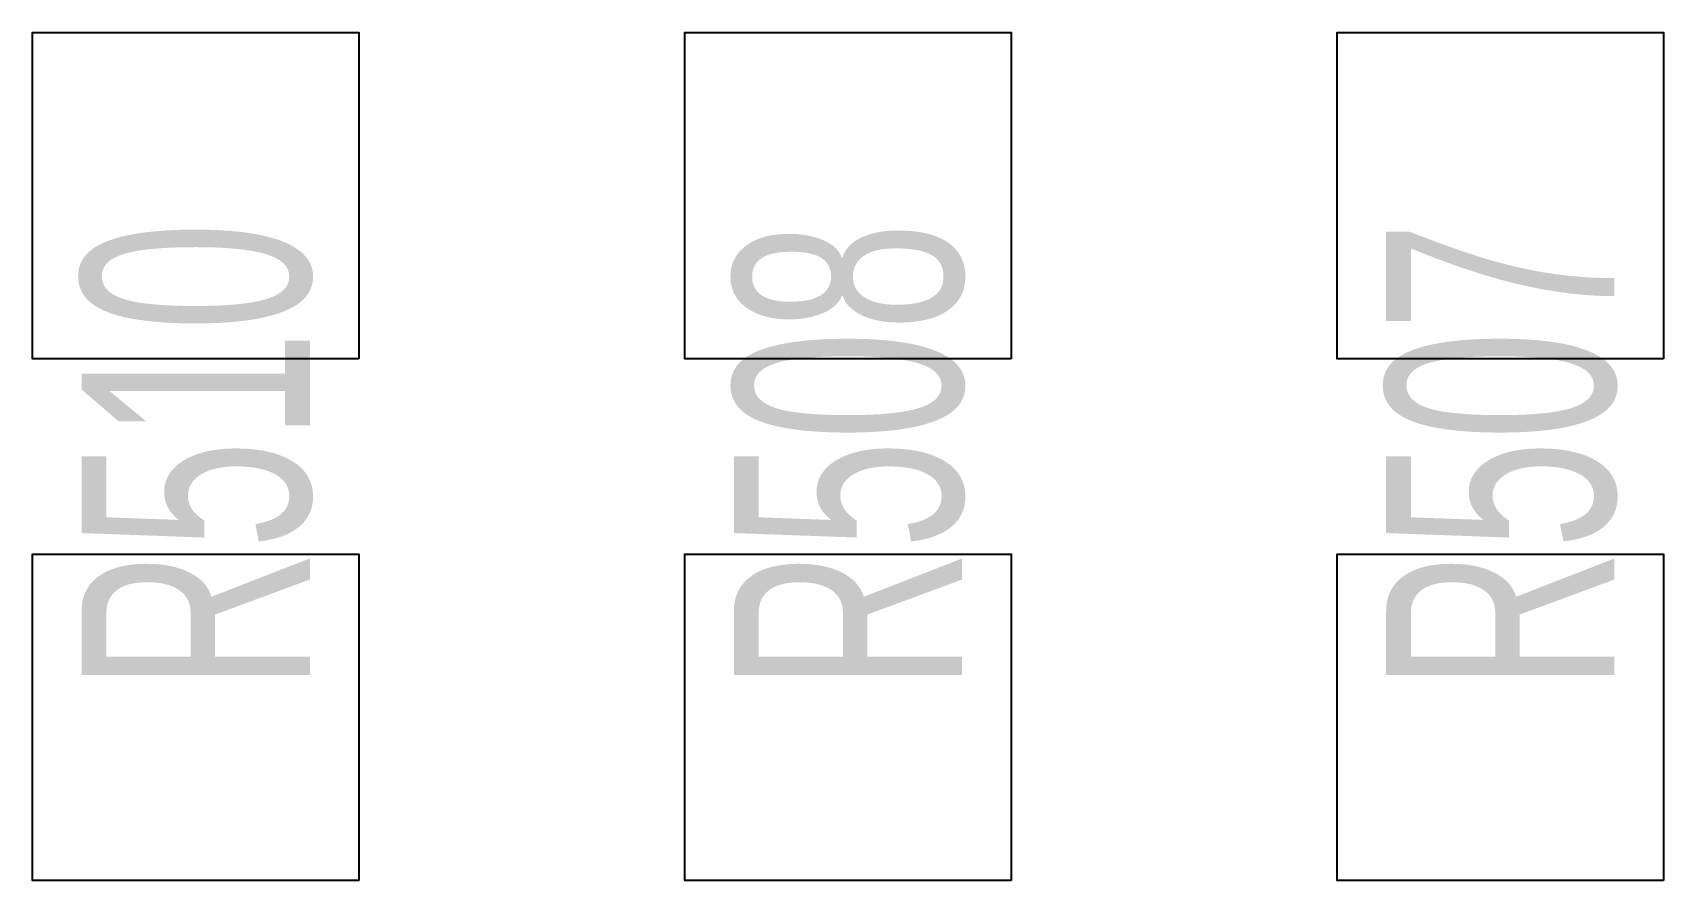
# Model space of a CAD drawing. Extents: x -9 to 288, y -8 to 181.
# Drawn here: x 53.264 to 55.804, y 46.838 to 48.158 of the extents above; entities that cross this region are included whole.
import ezdxf
from ezdxf.enums import TextEntityAlignment as Align

# ---------------------------------------------------------------- set-up
doc = ezdxf.new("R2010")
doc.units = 0
doc.layers.add('PIN_TOP', color=5, linetype='CONTINUOUS')
doc.layers.add('REF_DES_SILKSCREEN_TOP', color=6, linetype='CONTINUOUS')

msp = doc.modelspace()

# ---------------------------------------------------------------- linework, layer by layer
at = {"layer": 'PIN_TOP'}
for points in [[(53.7718, 47.6504), (53.2638, 47.6504), (53.2638, 48.1584), (53.7718, 48.1584)], [(54.7878, 47.6504), (54.2798, 47.6504), (54.2798, 48.1584), (54.7878, 48.1584)], [(55.8038, 47.6504), (55.2958, 47.6504), (55.2958, 48.1584), (55.8038, 48.1584)], [(53.7718, 46.8376), (53.2638, 46.8376), (53.2638, 47.3456), (53.7718, 47.3456)], [(54.7878, 46.8376), (54.2798, 46.8376), (54.2798, 47.3456), (54.7878, 47.3456)], [(55.8038, 46.8376), (55.2958, 46.8376), (55.2958, 47.3456), (55.8038, 47.3456)]]:
    msp.add_lwpolyline(points, close=True, dxfattribs=at)

# ---------------------------------------------------------------- texts
at = {"layer": 'REF_DES_SILKSCREEN_TOP', "width": 0.642857}
for s, p in [('R510', (53.6956, 47.498)), ('R508', (54.7116, 47.498)), ('R507', (55.7276, 47.498))]:
    msp.add_text(s, height=0.3556, rotation=90, dxfattribs=at).set_placement(p, align=Align.CENTER)

doc.saveas('drawing.dxf')
